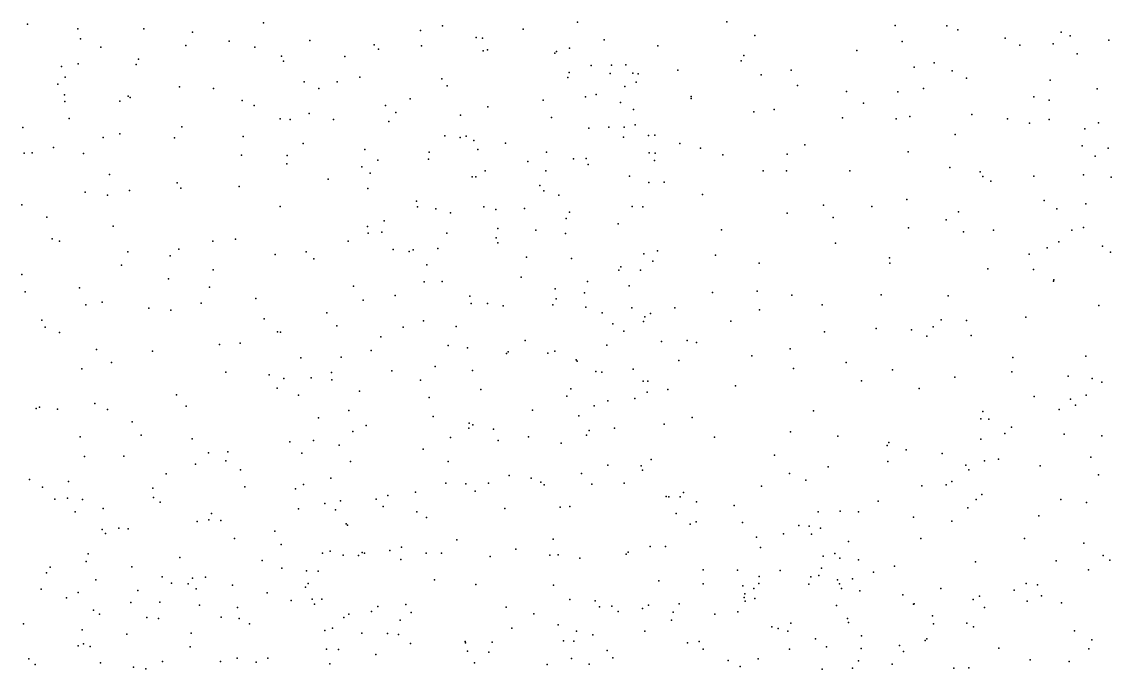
# Model space of a CAD drawing. Header units: metres. Extents: x -23.9 to 23.9, y -28.5 to 28.5.
# Drawn here: x 1.491 to 2.983, y 0.899 to 1.786 of the extents above; entities that cross this region are included whole.
import ezdxf

# ---------------------------------------------------------------- set-up
doc = ezdxf.new("R2010")
doc.units = ezdxf.units.M

msp = doc.modelspace()

# ---------------------------------------------------------------- linework, layer by layer
for p in [(1.4991, 1.7821, 0.1804), (1.568, 1.7759, -14.2334), (1.6582, 1.7757, -14.1967), (1.8222, 1.7839, -13.1544), (2.0671, 1.7798, -12.9294), (2.1778, 1.7753, -14.0959), (2.2519, 1.7848, -9.4002), (2.4564, 1.7855, -14.1887), (2.687, 1.7803, -14.1586), (2.7577, 1.7799, -8.645), (1.5718, 1.7623, -19.2392), (1.7248, 1.7715, -9.0275), (2.037, 1.7738, -9.141), (2.1132, 1.7638, 4.9549), (2.1221, 1.7633, -10.1339), (2.2885, 1.761, -12.8337), (2.4949, 1.7668, -0.4516), (2.7729, 1.7744, -14.1158), (2.8377, 1.7632, -14.0648), (2.9142, 1.7713, -13.0194), (2.9265, 1.7665, -13.9721), (2.9795, 1.7605, -13.8282), (1.5993, 1.7508, -0.546), (1.7159, 1.7531, -13.0787), (1.7753, 1.759, -14.125), (1.8101, 1.7506, 1.5423), (1.8856, 1.7601, -13.1013), (1.9739, 1.7538, -13.0096), (1.9795, 1.7482, -9.0902), (2.0383, 1.7527, -10.1999), (2.1228, 1.7458, -14.0402), (2.1291, 1.7471, -9.197), (2.241, 1.7492, -9.9851), (2.3623, 1.7526, 18.5239), (2.6346, 1.7464, -14.2218), (2.6967, 1.7586, 18.7302), (2.8579, 1.7534, -12.9793), (2.9033, 1.7553, 7.5711), (1.6511, 1.7344, -10.3217), (1.847, 1.7385, -10.2979), (1.8496, 1.7315, -4.3553), (1.9336, 1.7379, -10.2661), (2.2212, 1.7425, 3.1624), (2.2233, 1.745, -9.3202), (2.4763, 1.732, -14.2448), (2.48, 1.7395, -12.8291), (2.9364, 1.7416, -13.8849), (1.5455, 1.7245, -12.9892), (1.5684, 1.7278, -9.0186), (1.6478, 1.727, 4.5473), (2.2407, 1.7163, -12.8658), (2.2708, 1.7259, -19.7548), (2.2987, 1.7262, -9.4615), (2.3181, 1.7266, -9.8121), (2.3895, 1.7192, -14.2253), (2.5448, 1.7193, -14.2958), (2.7133, 1.7232, -12.8968), (2.7404, 1.7292, -5.2101), (2.7649, 1.7186, -14.2307), (1.5507, 1.7096, -14.2633), (1.878, 1.7035, -14.0535), (1.923, 1.7032, -9.0497), (1.954, 1.7096, -13.9499), (2.0665, 1.7075, -13.9885), (2.239, 1.7093, -14.1451), (2.2967, 1.7146, -9.8888), (2.3279, 1.7152, 2.6455), (2.3323, 1.7027, -9.5689), (2.3352, 1.7141, -9.7039), (2.5036, 1.7131, 9.3107), (2.7846, 1.7083, -12.9453), (2.8992, 1.7058, -14.0692), (1.5404, 1.7003, -10.3209), (1.7071, 1.6965, -14.1996), (1.7538, 1.6944, 3.0915), (1.898, 1.6941, -13.0768), (2.0735, 1.6977, -12.9596), (2.2777, 1.6861, -9.3646), (2.3171, 1.6969, -24.3791), (2.5532, 1.6982, -12.8525), (2.6205, 1.6902, -14.3771), (2.6908, 1.6896, -14.3548), (2.7258, 1.6941, -19.8523), (2.9635, 1.6937, -13.8149), (1.5495, 1.6854, 10.1862), (1.5503, 1.6763, 4.0066), (1.6255, 1.6769, 0.5239), (1.637, 1.6837, -8.9952), (1.6395, 1.6818, -14.2415), (1.7931, 1.6776, -13.1018), (1.8096, 1.6711, -9.0028), (1.9893, 1.6709, -10.2667), (2.023, 1.6799, -0.5885), (2.2049, 1.6781, -10.0784), (2.2632, 1.6827, -9.9923), (2.3112, 1.6752, 1.1507), (2.4077, 1.6833, -14.3306), (2.4078, 1.6806, -12.848), (2.6435, 1.6742, -12.8883), (2.8771, 1.6826, -14.2074), (2.898, 1.6781, -13.9175), (1.8845, 1.6599, 8.9457), (2.0032, 1.6615, -13.0363), (2.092, 1.6577, -9.1363), (2.1292, 1.6691, -10.1691), (2.3289, 1.6654, -9.4917), (2.4934, 1.6623, -16.6741), (2.5212, 1.6654, -14.4135), (2.7071, 1.6559, -12.9272), (2.7921, 1.6584, 14.0829), (1.4927, 1.641, -10.3214), (1.5563, 1.653, -12.9726), (1.7102, 1.6419, -10.345), (1.8448, 1.6528, -14.1101), (1.8588, 1.6517, -10.3193), (1.9179, 1.6517, -14.0181), (1.9936, 1.6489, -9.0663), (2.2165, 1.6546, -14.0807), (2.2951, 1.6413, -9.9445), (2.3162, 1.6411, -14.343), (2.3309, 1.6444, -9.843), (2.615, 1.654, -14.4381), (2.6885, 1.6527, -14.4247), (2.841, 1.6526, -14.3335), (2.8708, 1.6466, -13.054), (2.8978, 1.6517, 11.4655), (2.9657, 1.647, -13.1805), (1.6027, 1.6273, -4.609), (1.6256, 1.632, -12.9948), (1.7002, 1.6268, -8.9852), (1.7943, 1.6285, -14.1544), (2.0706, 1.6292, 10.7794), (2.0915, 1.627, -14.0336), (2.0995, 1.6289, 1.7381), (2.2675, 1.6398, -14.2862), (2.315, 1.6275, -15.5379), (2.3495, 1.6301, -9.745), (2.3578, 1.6303, -12.8855), (2.7693, 1.6313, -14.4275), (2.9466, 1.6389, -13.9585), (1.5348, 1.6133, -14.2885), (1.8765, 1.619, -13.0909), (2.1103, 1.623, 15.9871), (2.1533, 1.6193, -24.8877), (2.3923, 1.6187, 12.6169), (2.4205, 1.6126, -14.4624), (2.5632, 1.6169, -14.4918), (2.943, 1.6156, -13.8745), (2.9789, 1.6127, -14.2286), (1.4946, 1.6058, -9.007), (1.5052, 1.6061, -12.9533), (1.5759, 1.6051, -10.3419), (1.792, 1.6028, -10.3402), (1.8544, 1.6027, -9.0066), (1.9611, 1.6107, -13.9647), (2.0483, 1.5974, -9.0969), (2.0491, 1.6071, -13.0448), (2.1158, 1.6106, -12.9856), (2.2096, 1.6072, 8.1268), (2.2466, 1.598, -12.934), (2.2641, 1.5986, -10.0114), (2.3504, 1.606, -14.4309), (2.3584, 1.6056, 19.0368), (2.451, 1.6033, -12.8953), (2.5394, 1.6041, -12.9075), (2.705, 1.6075, -14.486), (2.9609, 1.6017, -13.2449), (1.8543, 1.5913, 4.1804), (1.957, 1.587, -10.292), (1.9786, 1.5959, 1.2157), (2.1257, 1.5816, -14.1311), (2.1839, 1.5944, -7.9199), (2.2087, 1.5817, -9.2387), (2.2666, 1.59, -9.3234), (2.3575, 1.5957, -9.6256), (2.5064, 1.5815, -14.5306), (2.5382, 1.5817, 4.6763), (2.6248, 1.5816, -12.9455), (2.7618, 1.5859, -13.0083), (1.6114, 1.5765, -8.9839), (1.9106, 1.57, -14.0458), (1.9683, 1.5784, 0.7873), (2.108, 1.5733, -9.135), (2.1127, 1.5731, -10.1948), (2.3233, 1.5743, -9.4455), (2.8036, 1.5801, 3.6236), (2.8073, 1.5739, -14.4864), (2.8181, 1.5676, -13.0802), (2.8771, 1.5742, 25.7069), (2.9451, 1.576, -14.3758), (2.9829, 1.5727, -13.3988), (1.5778, 1.5523, 8.828), (1.6385, 1.5548, -12.9901), (1.704, 1.565, -10.3544), (1.7088, 1.5578, -13.0247), (1.7887, 1.5601, -8.9877), (1.9648, 1.5575, -13.1554), (2.2005, 1.5613, 9.0254), (2.2061, 1.5541, -14.3847), (2.35, 1.5655, -9.8052), (2.3709, 1.5658, -14.4992), (1.6086, 1.5482, -14.2701), (2.0316, 1.5399, -13.1296), (2.2265, 1.5481, 12.9811), (2.4234, 1.5492, -14.5491), (2.703, 1.5421, -14.5673), (2.8911, 1.541, -13.1884), (1.4912, 1.535, -14.3054), (1.8448, 1.5327, -13.103), (2.033, 1.5323, -14.033), (2.0582, 1.5296, -10.2391), (2.0783, 1.5239, -14.1604), (2.124, 1.5321, -14.2931), (2.1403, 1.5285, -13.036), (2.1797, 1.5298, 3.6675), (2.2412, 1.5249, 16.8794), (2.3268, 1.5327, -4.8579), (2.3414, 1.5324, -12.9563), (2.5394, 1.5235, -12.9639), (2.5888, 1.5345, -14.5917), (2.6552, 1.5326, -12.9941), (2.7739, 1.5252, -8.0637), (2.9083, 1.5297, 1.2994), (2.9481, 1.5362, -13.6092), (1.5255, 1.5183, -8.9878), (1.9874, 1.5132, -13.9788), (2.2364, 1.5164, -10.0659), (2.3076, 1.5088, -9.3881), (2.6023, 1.5176, -17.5385), (2.7571, 1.5145, 12.3514), (1.6165, 1.5056, -8.979), (1.9645, 1.5055, -9.0379), (1.9655, 1.4962, -13.2218), (1.9842, 1.4976, -10.286), (2.0734, 1.4963, -14.2433), (2.1428, 1.5027, -9.1583), (2.195, 1.5004, 4.0259), (2.2358, 1.4956, -18.4391), (2.4494, 1.5006, -12.9732), (2.7052, 1.5035, -13.0528), (2.7807, 1.4979, -14.5815), (2.8219, 1.5004, -13.1593), (2.9291, 1.5005, -13.4011), (2.9448, 1.5038, -13.4746), (1.5329, 1.4884, -10.3427), (1.5427, 1.4854, -14.292), (1.7527, 1.4851, -13.0555), (1.7836, 1.4881, -7.9969), (1.9383, 1.4851, -14.0531), (2.1409, 1.4896, -14.396), (2.1428, 1.4829, -10.1719), (2.6052, 1.4825, -13.0208), (2.9112, 1.4844, 19.6726), (2.9711, 1.4785, -13.5361), (1.6366, 1.4705, 7.6097), (1.6945, 1.4654, -8.9793), (1.7061, 1.4743, -10.3535), (1.8381, 1.4669, 10.4173), (1.8806, 1.4705, -10.3206), (1.9998, 1.4738, -6.5838), (2.0217, 1.471, -9.0749), (2.0273, 1.4732, -14.0759), (2.061, 1.4752, -13.1922), (2.1825, 1.4632, -14.4641), (2.3429, 1.4678, -14.5803), (2.3616, 1.4722, -9.6944), (2.441, 1.4661, -14.6217), (2.6792, 1.4625, -4.3744), (2.8704, 1.4676, -13.3093), (2.8952, 1.4763, -14.5461), (2.9818, 1.4702, -13.6634), (1.6278, 1.4524, -10.3494), (1.8912, 1.4612, -14.1612), (2.046, 1.453, -3.9293), (2.2437, 1.4614, -14.5271), (2.3114, 1.45, -13.0506), (2.3551, 1.458, -9.5945), (2.5007, 1.4552, -13.0307), (2.6797, 1.455, -14.6375), (2.8138, 1.4473, -13.262), (1.4913, 1.4395, -12.9517), (1.6921, 1.4339, -14.2282), (1.7532, 1.4462, -14.1875), (2.175, 1.4359, -6.8801), (2.3089, 1.4454, 9.5367), (2.3383, 1.4457, -9.8368), (2.8764, 1.4463, -13.4189), (2.9043, 1.4321, -18.6459), (1.5704, 1.4216, -14.2749), (1.7481, 1.4225, -15.0444), (1.9455, 1.4235, -14.1071), (2.0421, 1.4296, -14.281), (2.067, 1.4302, 8.7113), (2.2217, 1.4201, -7.3311), (2.266, 1.4301, -9.3278), (2.3228, 1.4243, -9.4591), (2.904, 1.4306, -13.4967), (1.496, 1.4161, 15.9027), (1.8115, 1.407, -8.9992), (1.9585, 1.4045, -9.048), (2.0023, 1.4109, -13.2802), (2.1047, 1.4101, -9.1417), (2.2227, 1.4062, -9.2706), (2.2619, 1.4144, -10.0081), (2.437, 1.4151, -4.1129), (2.4979, 1.4169, -14.6644), (2.5458, 1.4113, -13.1029), (2.6678, 1.4118, -13.1578), (2.7595, 1.4104, -14.6519), (1.5788, 1.3979, -12.9799), (1.6011, 1.4018, -8.9925), (1.6652, 1.3936, -13.0112), (1.6951, 1.3906, -10.3453), (1.7367, 1.4006, -13.0566), (1.9091, 1.3873, 13.8058), (2.1063, 1.4, -14.442), (2.1287, 1.3999, -10.1731), (2.1504, 1.3968, -13.2404), (2.2183, 1.3981, -13.1694), (2.2634, 1.3949, -14.593), (2.3264, 1.3939, -13.1277), (2.3852, 1.394, -1.8384), (2.5015, 1.3913, -0.4878), (2.5872, 1.398, -14.6904), (2.9658, 1.3971, -14.5524), (1.5186, 1.3772, 0.3676), (1.8233, 1.379, 10.9079), (2.0414, 1.3764, -14.3703), (2.286, 1.3871, 6.5091), (2.3425, 1.3753, -9.5666), (2.3441, 1.3819, -9.7587), (2.3522, 1.3862, -9.6402), (2.462, 1.3759, -13.1362), (2.7501, 1.3776, 9.3435), (2.7849, 1.3767, 6.9258), (2.8661, 1.3813, 6.5185), (1.5233, 1.3674, -14.2846), (1.5428, 1.3602, -9.0063), (1.8413, 1.3612, -13.1427), (1.8453, 1.3606, -10.318), (1.9225, 1.3693, -10.2935), (2.0134, 1.3674, -13.3426), (2.0859, 1.3685, -13.3414), (2.3003, 1.3719, -9.9193), (2.3155, 1.3621, -14.6422), (2.5902, 1.361, 13.6572), (2.6612, 1.3656, -13.2574), (2.7094, 1.364, 2.8009), (2.7393, 1.3681, 0.3757), (1.7617, 1.3437, -13.0894), (1.7903, 1.3458, -14.1405), (1.9827, 1.3545, -14.2531), (2.1803, 1.3494, -13.3516), (2.2921, 1.3429, -13.2461), (2.3671, 1.3481, 1.5766), (2.4024, 1.3491, -13.1916), (2.4152, 1.3466, -14.6893), (2.7306, 1.3551, -13.3426), (2.791, 1.3561, -0.0478), (1.5933, 1.3371, -14.2489), (1.6702, 1.3345, -3.9346), (1.9695, 1.3355, 13.2791), (2.0749, 1.3423, -10.195), (2.1015, 1.3393, -9.158), (2.1548, 1.3314, -13.4649), (2.1573, 1.3339, -10.1247), (2.2116, 1.332, -9.2846), (2.2211, 1.3347, -8.3741), (2.4908, 1.3285, -13.251), (2.5433, 1.3379, -14.7128), (2.9482, 1.3279, -14.6035), (1.6139, 1.3191, -9.0125), (1.8734, 1.3257, -1.4482), (1.9285, 1.3266, -14.1786), (2.057, 1.3135, -14.4384), (2.2504, 1.323, -13.3544), (2.2517, 1.3211, -14.6237), (2.3907, 1.3219, -13.2726), (2.62, 1.3192, -14.7208), (2.848, 1.3259, -13.4941), (1.5732, 1.3103, -13.0026), (1.7706, 1.306, -9.0212), (1.8298, 1.3025, 15.7863), (1.8875, 1.2982, -13.2344), (1.9153, 1.3057, -9.0599), (1.9979, 1.3077, -14.3371), (2.1082, 1.3083, -14.511), (2.2773, 1.3068, -9.4152), (2.2856, 1.306, -9.896), (2.3285, 1.3099, -9.6996), (2.5478, 1.3109, -13.3133), (2.6836, 1.3091, -7.9283), (2.7686, 1.299, -13.4512), (2.847, 1.3062, -14.6705), (2.9241, 1.3005, -4.6773), (1.8408, 1.2842, -9.0408), (1.8502, 1.2973, -14.1067), (1.9157, 1.2955, -5.1351), (2.0371, 1.2949, -13.4473), (2.2432, 1.283, -9.9747), (2.342, 1.2935, -14.6811), (2.3486, 1.2938, -13.3459), (2.4686, 1.2871, -13.3377), (2.6408, 1.2942, -13.3538), (2.7199, 1.2836, -14.7216), (2.9567, 1.2973, -13.5518), (2.97, 1.2924, 18.4599), (1.703, 1.2748, -10.3087), (1.8703, 1.2746, -10.2784), (1.9535, 1.28, -13.3528), (2.0491, 1.2713, -9.1497), (2.1197, 1.2821, -14.7167), (2.2373, 1.2732, -9.3556), (2.3305, 1.2701, 4.8189), (2.3474, 1.2784, 2.0331), (2.376, 1.282, 6.1873), (2.8772, 1.2727, 18.581), (2.9272, 1.2688, 18.6638), (2.9484, 1.2745, 1.553), (1.511, 1.2561, -13.0023), (1.5156, 1.2579, -9.0475), (1.5401, 1.2553, -10.2892), (1.5912, 1.2631, -6.4453), (1.6084, 1.255, -13.0376), (1.7165, 1.2593, -13.0923), (1.9391, 1.2536, -14.2325), (2.1906, 1.2541, -9.3012), (2.2749, 1.2601, -13.4222), (2.2937, 1.2668, -9.4992), (2.5751, 1.2531, -13.3724), (2.9115, 1.255, -14.6595), (2.9339, 1.2608, 18.303), (1.6424, 1.2382, -14.1906), (1.8973, 1.2434, -13.2808), (2.0546, 1.2454, -13.5105), (2.2539, 1.2463, -5.0981), (2.4089, 1.2437, -14.7239), (2.8042, 1.2422, 18.6211), (2.8072, 1.2522, 18.4459), (2.8152, 1.2418, 18.5332), (1.9446, 1.2249, -9.1049), (1.9628, 1.2329, -13.4226), (2.1033, 1.2294, 16.2049), (2.1036, 1.236, -14.5459), (2.1088, 1.2338, -13.5536), (2.1371, 1.2278, -10.089), (2.2683, 1.2262, -9.8592), (2.303, 1.2294, -9.676), (2.3706, 1.235, -13.4201), (2.5438, 1.2241, -14.7528), (2.8465, 1.2306, 18.7135), (1.571, 1.2174, 8.895), (1.6548, 1.2199, -10.2904), (1.7243, 1.2149, -14.1306), (1.858, 1.2104, -9.0776), (1.8908, 1.2124, -14.1548), (2.078, 1.2167, -10.14), (2.1435, 1.2126, -9.2638), (2.1852, 1.2176, -10.0179), (2.2296, 1.2086, -9.4022), (2.2643, 1.2198, -14.6739), (2.4397, 1.2168, -13.4134), (2.6086, 1.2182, -15.6951), (2.6785, 1.2097, -13.4118), (2.8044, 1.2143, 18.2756), (2.8372, 1.2222, 7.6696), (2.9184, 1.2212, -13.4939), (2.9702, 1.219, 18.8114), (1.7469, 1.1955, 11.2303), (1.7734, 1.1971, -13.1673), (1.8747, 1.195, 16.9727), (1.9257, 1.2062, -13.3668), (2.0407, 1.2006, -9.1796), (2.676, 1.2054, -14.7514), (2.7023, 1.1996, 18.5766), (2.7515, 1.1946, 18.7114), (1.5769, 1.1903, -10.262), (1.6311, 1.1912, -13.0807), (1.7289, 1.18, -9.072), (1.7707, 1.1844, -10.2582), (1.9415, 1.1835, -14.2871), (2.0749, 1.1839, -0.5752), (2.2938, 1.1786, -9.9041), (2.3532, 1.1866, 14.1167), (2.5219, 1.1922, -7.3469), (2.6772, 1.1835, 18.424), (2.7837, 1.1785, -14.7318), (2.8093, 1.1845, 4.8341), (2.8284, 1.1871, -13.4233), (2.9552, 1.1896, 18.1409), (1.6891, 1.1666, -13.128), (1.7908, 1.1723, 7.7131), (2.1587, 1.1647, -9.3326), (2.2574, 1.1673, -9.9952), (2.3394, 1.1778, -14.7131), (2.3411, 1.1716, -9.8369), (2.5426, 1.1671, -13.4001), (2.5952, 1.1764, -14.7639), (2.7881, 1.1722, 18.8017), (2.8857, 1.1778, 18.8507), (2.9655, 1.1655, -13.4306), (1.5016, 1.1592, -9.1091), (1.5552, 1.1561, -8.1294), (1.7968, 1.1492, -14.0106), (1.8771, 1.152, -14.1167), (1.9144, 1.1609, -14.221), (2.0717, 1.1542, -13.535), (2.0994, 1.1529, -9.2749), (2.1303, 1.1539, -10.1556), (2.1886, 1.1608, -13.5323), (2.2019, 1.1554, -10.1306), (2.2063, 1.1519, -9.4363), (2.2719, 1.1526, -9.5548), (2.3158, 1.1542, -9.6593), (2.5041, 1.1501, -14.758), (2.5649, 1.1583, 18.8385), (2.7235, 1.1504, 18.2122), (2.7571, 1.1518, -24.2092), (2.7646, 1.1565, -13.402), (1.5194, 1.1484, -10.2237), (1.5537, 1.1337, 1.1575), (1.6705, 1.1472, -2.0884), (1.6715, 1.1345, -14.1095), (1.8661, 1.1464, -14.0435), (1.9924, 1.137, -9.1908), (2.0301, 1.1419, -10.2164), (2.1118, 1.143, 16.5498), (2.3733, 1.1357, -1.2298), (2.3773, 1.1352, -10.0322), (2.3927, 1.1353, -17.7735), (2.3973, 1.1413, -9.9624), (2.8056, 1.1383, 18.1312), (1.5366, 1.132, -13.0835), (1.5745, 1.1315, 4.5717), (1.6027, 1.1192, -13.1204), (1.6805, 1.1278, -10.2318), (1.8701, 1.119, -18.2602), (1.906, 1.126, -13.4557), (1.9276, 1.1298, -10.1745), (1.9764, 1.1321, 11.6964), (1.9858, 1.1221, -13.6819), (2.1527, 1.1195, -14.6111), (2.2283, 1.1214, -10.2067), (2.2415, 1.1222, -14.6726), (2.4152, 1.1284, -9.877), (2.4668, 1.1233, -9.9596), (2.6637, 1.1293, 18.7286), (2.7866, 1.1204, 18.8734), (2.7982, 1.1317, 4.4783), (2.9138, 1.1315, -13.386), (2.949, 1.1274, -14.6617), (1.5645, 1.1148, -9.1255), (1.7474, 1.104, -9.1276), (1.7509, 1.1124, 7.2293), (1.9207, 1.1174, -13.5678), (2.0319, 1.1149, -13.617), (2.0454, 1.107, -9.2668), (2.3873, 1.1125, -14.7377), (2.5816, 1.115, 18.425), (2.6119, 1.1156, -4.2242), (2.6368, 1.1146, -14.7661), (2.7121, 1.1074, 18.8354), (2.8836, 1.1091, 18.044), (1.6012, 1.0905, -14.108), (1.624, 1.0926, -0.9758), (1.6369, 1.0914, -9.1312), (1.7313, 1.1014, -14.0284), (1.7637, 1.1029, -10.2023), (1.9352, 1.0984, 0.5812), (1.9372, 1.0965, -8.4753), (2.4065, 1.0977, -10.1903), (2.4144, 1.1009, -9.7416), (2.4779, 1.1004, -13.4002), (2.555, 1.096, 18.5153), (2.5694, 1.0953, 5.9449), (2.585, 1.0923, 18.6795), (2.7646, 1.1021, -14.7473), (1.6056, 1.0853, -10.1929), (1.7826, 1.0783, -13.2951), (1.8379, 1.0882, -10.1782), (2.087, 1.0764, -13.5868), (2.2189, 1.0776, -13.499), (2.4973, 1.0802, -10.168), (2.5344, 1.0849, -14.7689), (2.5725, 1.0843, -9.9983), (2.6234, 1.0744, 11.8387), (2.722, 1.0782, 18.1065), (2.8641, 1.0783, -13.3493), (1.8463, 1.07, -13.9154), (1.9135, 1.0611, -14.2446), (1.9951, 1.0617, -14.4365), (2.0113, 1.0665, -10.1517), (2.1676, 1.0637, -9.4839), (2.3214, 1.0596, -9.6372), (2.3517, 1.0675, -10.2866), (2.3724, 1.0673, 12.6762), (2.5026, 1.0662, -9.7402), (2.9455, 1.072, 17.994), (1.5794, 1.0467, -9.1766), (1.582, 1.0573, -13.1592), (1.7078, 1.0524, -13.2511), (1.8205, 1.0484, -13.4023), (1.9031, 1.0581, -13.6408), (1.9314, 1.0556, -10.1436), (1.9524, 1.055, -9.2408), (1.9571, 1.0591, -14.3685), (1.9604, 1.058, -13.723), (2.0102, 1.0495, -9.295), (2.0449, 1.0582, -14.5074), (2.0661, 1.0582, -9.339), (2.1325, 1.0538, -10.2897), (2.2142, 1.0556, -16.712), (2.2255, 1.056, -9.5537), (2.2552, 1.0515, -10.3184), (2.3189, 1.0568, 8.3105), (2.5885, 1.0542, 18.7663), (2.6044, 1.0579, -10.0819), (2.6111, 1.0515, -9.8472), (2.637, 1.0491, -13.3926), (2.7972, 1.0463, 18.9684), (2.9075, 1.0475, -13.2654), (2.9718, 1.0549, 19.0154), (2.9809, 1.0488, -13.1954), (1.5249, 1.0314, 13.8123), (1.5299, 1.0389, 13.4319), (1.6419, 1.0393, -13.2166), (1.8472, 1.0376, -13.8398), (1.8812, 1.034, -9.2264), (1.897, 1.0336, -14.0938), (2.4241, 1.0355, -10.318), (2.4711, 1.0349, -0.2712), (2.5298, 1.0343, -10.2529), (2.5864, 1.0376, 18.2014), (2.6573, 1.032, -9.935), (2.686, 1.0405, 18.8916), (2.9518, 1.0356, -14.6642), (1.5928, 1.0219, -10.1336), (1.6833, 1.0258, -10.16), (1.6961, 1.017, -9.1956), (1.7189, 1.0161, 10.6619), (1.7251, 1.0242, -13.9421), (1.7428, 1.0252, -13.3254), (1.8834, 1.0165, -14.017), (2.0561, 1.0215, -13.6467), (2.1129, 1.0154, -9.44), (2.3633, 1.0203, -14.7295), (2.4241, 1.0162, -9.5964), (2.5002, 1.0169, -9.6375), (2.501, 1.0261, 18.4097), (2.569, 1.0159, -13.393), (2.5716, 1.0256, 9.4603), (2.5827, 1.0276, -9.7257), (2.6082, 1.0216, 0.0884), (2.6108, 1.0162, 18.8406), (2.6288, 1.0233, 18.1191), (2.8663, 1.0168, 19.0197), (2.8821, 1.0148, 5.7654), (1.5178, 1.0088, -10.102), (1.5683, 1.0044, -14.0293), (1.65, 1.0073, -13.9843), (1.7299, 1.0093, 0.2912), (1.7799, 1.0142, -13.8368), (1.8274, 1.0037, -13.6006), (1.8796, 1.0118, -10.1929), (2.2194, 1.0143, -9.495), (2.4786, 1.0136, 8.9804), (2.4812, 1.0026, 18.5187), (2.4936, 1.0099, -14.7603), (2.6134, 1.01, -14.7679), (2.6385, 1.0065, -10.1763), (2.6976, 1.0011, -14.7574), (2.7496, 1.01, -24.7014), (2.85, 1.0075, 19.6582), (2.8874, 0.9998, -13.1726), (1.5526, 0.9971, -9.2389), (1.6404, 0.9907, -9.2297), (1.6802, 0.9912, -13.3072), (1.7346, 0.987, -13.4001), (1.8599, 0.9936, -13.7223), (1.8887, 0.9952, -9.2842), (1.8922, 0.9884, -13.9366), (1.9021, 0.9952, -13.8201), (1.9788, 0.9854, -14.3972), (2.0169, 0.9878, -9.4013), (2.2415, 0.995, -14.6706), (2.2762, 0.9932, -2.6076), (2.2821, 0.9847, -10.4199), (2.2989, 0.9857, -9.5265), (2.3493, 0.9871, 15.6758), (2.3913, 0.9888, -13.4267), (2.4805, 0.9977, 18.0462), (2.4819, 0.9923, 18.2122), (2.4949, 0.996, 18.6439), (2.6067, 0.9867, 18.0148), (2.712, 0.9883, -9.8971), (2.7131, 0.989, 18.9654), (2.7938, 0.9946, -14.7331), (2.8026, 0.9993, -13.3165), (2.868, 0.9924, 17.9445), (2.9148, 0.9904, 11.6745), (1.5893, 0.9803, -13.2664), (1.5976, 0.9748, -10.0718), (1.6623, 0.9701, 14.7678), (1.7643, 0.9704, -13.5257), (1.7865, 0.9839, -13.7098), (1.9321, 0.9703, -14.268), (1.9389, 0.9747, -10.2689), (1.9701, 0.9782, -13.7536), (2.0242, 0.9769, -3.81), (2.1543, 0.9845, -10.3933), (2.1923, 0.975, 6.0758), (2.3079, 0.9782, 17.9705), (2.3409, 0.9824, 18.1045), (2.3829, 0.9775, 17.8889), (2.44, 0.9746, -10.4002), (2.4716, 0.9779, -13.4083), (2.7381, 0.9726, -10.0271), (2.8095, 0.9838, -7.9263), (1.4935, 0.9613, -14.0006), (1.6786, 0.9689, -13.9006), (1.789, 0.9689, -5.1453), (1.8028, 0.9615, -9.2911), (1.9166, 0.9555, -14.1886), (2.0094, 0.9666, -7.1334), (2.1622, 0.9555, -9.4512), (2.2258, 0.9603, 18.0149), (2.3809, 0.9667, 18.2256), (2.5181, 0.9573, -10.3773), (2.5268, 0.9551, -9.5665), (2.5444, 0.9623, 17.8625), (2.6217, 0.9689, -9.656), (2.6231, 0.9631, -13.4007), (2.7396, 0.9613, -10.097), (2.7851, 0.9624, -13.2575), (2.7944, 0.9575, 19.0318), (1.5741, 0.9531, -1.3982), (1.635, 0.9474, -13.3545), (1.7229, 0.9488, -13.774), (1.9061, 0.9526, -14.0941), (1.9568, 0.9485, -14.3304), (1.9918, 0.9484, 14.8786), (2.0068, 0.9468, -9.4743), (2.2509, 0.9515, 17.8792), (2.2729, 0.9463, -13.4771), (2.3441, 0.9516, -14.7145), (2.5401, 0.9514, -14.7589), (2.5781, 0.9408, 19.2422), (2.6408, 0.945, 7.4846), (2.7305, 0.9409, 17.9191), (2.9328, 0.9517, 8.2683), (1.5683, 0.9314, -13.327), (1.5759, 0.934, -10.0088), (1.585, 0.9307, -13.9036), (1.7219, 0.9298, -13.6015), (1.9086, 0.9269, 0.9695), (1.9249, 0.9265, -13.9077), (2.0234, 0.9345, 1.2899), (2.0984, 0.9373, -13.6101), (2.0989, 0.9354, -14.5525), (2.1353, 0.9363, -10.449), (2.2331, 0.9381, 18.2188), (2.2473, 0.9378, -10.464), (2.2928, 0.925, 18.309), (2.4026, 0.9355, -10.4541), (2.4185, 0.9371, -9.4918), (2.4243, 0.9269, -14.7401), (2.5426, 0.927, 7.1573), (2.5931, 0.9298, 17.7911), (2.6404, 0.9277, -10.3236), (2.6928, 0.9318, -9.6833), (2.7283, 0.9387, -9.7583), (2.829, 0.9282, 17.9), (2.9524, 0.9274, -14.6481), (2.9562, 0.9397, -17.5252), (1.5008, 0.9137, -9.3878), (1.7631, 0.91, -10.1097), (1.786, 0.9143, -14.6987), (1.8281, 0.9145, 14.2315), (1.976, 0.9196, -10.3843), (2.1017, 0.9243, 7.6798), (2.1305, 0.9225, 18.0975), (2.2441, 0.9142, -9.4537), (2.3003, 0.915, -15.9718), (2.4582, 0.9111, -2.9464), (2.4993, 0.9134, 17.7194), (2.6368, 0.911, 18.9659), (2.6984, 0.9235, -10.2687), (2.8718, 0.9124, -13.0671), (2.9253, 0.9101, 17.8823), (1.5096, 0.906, -9.9326), (1.5992, 0.9079, -13.8318), (1.644, 0.9023, -13.4798), (1.6612, 0.9, -13.5547), (1.6838, 0.9098, -9.3416), (1.8121, 0.9089, -9.3682), (1.9128, 0.9067, -10.3363), (2.1111, 0.908, -2.9565), (2.2104, 0.9059, -14.634), (2.268, 0.9061, -14.6743), (2.4748, 0.9031, -10.4616), (2.5869, 0.8994, -14.755), (2.6285, 0.9006, -1.2889), (2.6831, 0.9065, -13.3265), (2.7675, 0.9007, -10.1807), (2.7878, 0.9011, -9.8076)]:
    msp.add_point(p)

doc.saveas('drawing.dxf')
